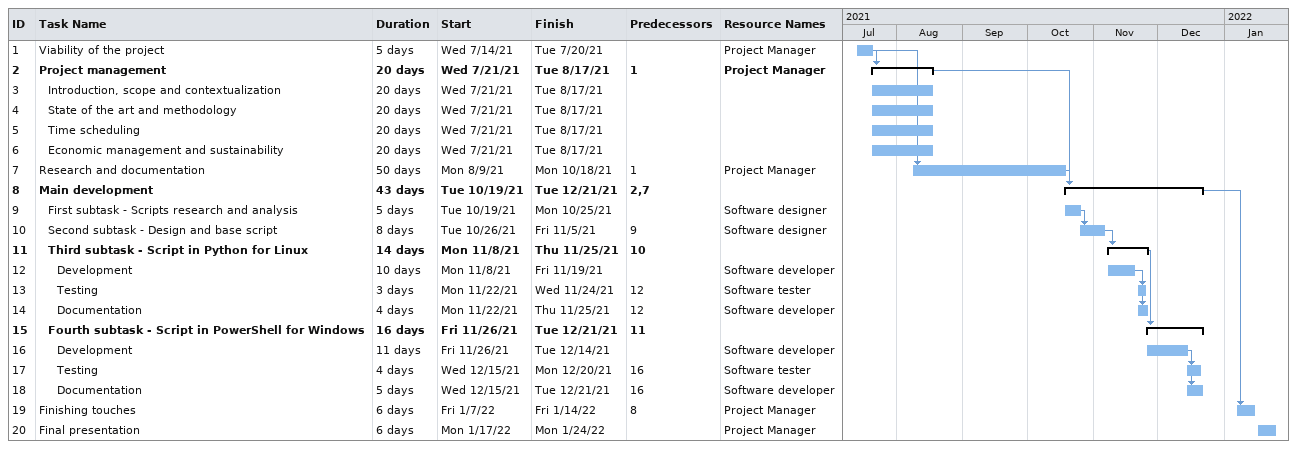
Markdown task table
| ID | Level | Task | Duration | Start | Finish | Predecessors | Resources |
|---|---|---|---|---|---|---|---|
| 1 | 1 | Viability of the project | 5d | 2021-07-14 | 2021-07-20 |  | Project Manager |
| 2 | 1 | **Project management** | 20d | 2021-07-21 | 2021-08-17 | 1 | Project Manager |
| 3 | 2 | Introduction, scope and contextualization | 20d | 2021-07-21 | 2021-08-17 |  |  |
| 4 | 2 | State of the art and methodology | 20d | 2021-07-21 | 2021-08-17 |  |  |
| 5 | 2 | Time scheduling | 20d | 2021-07-21 | 2021-08-17 |  |  |
| 6 | 2 | Economic management and sustainability | 20d | 2021-07-21 | 2021-08-17 |  |  |
| 7 | 1 | Research and documentation | 50d | 2021-08-09 | 2021-10-18 | 1 | Project Manager |
| 8 | 1 | **Main development** | 43d | 2021-10-19 | 2021-12-21 | 2, 7 |  |
| 9 | 2 | First subtask - Scripts research and analysis | 5d | 2021-10-19 | 2021-10-25 |  | Software designer |
| 10 | 2 | Second subtask - Design and base script | 8d | 2021-10-26 | 2021-11-05 | 9 | Software designer |
| 11 | 2 | **Third subtask - Script in Python for Linux** | 14d | 2021-11-08 | 2021-11-25 | 10 |  |
| 12 | 3 | Development | 10d | 2021-11-08 | 2021-11-19 |  | Software developer |
| 13 | 3 | Testing | 3d | 2021-11-22 | 2021-11-24 | 12 | Software tester |
| 14 | 3 | Documentation | 4d | 2021-11-22 | 2021-11-25 | 12 | Software developer |
| 15 | 2 | **Fourth subtask - Script in PowerShell for Windows** | 16d | 2021-11-26 | 2021-12-21 | 11 |  |
| 16 | 3 | Development | 11d | 2021-11-26 | 2021-12-14 |  | Software developer |
| 17 | 3 | Testing | 4d | 2021-12-15 | 2021-12-20 | 16 | Software tester |
| 18 | 3 | Documentation | 5d | 2021-12-15 | 2021-12-21 | 16 | Software developer |
| 19 | 1 | Finishing touches | 6d | 2022-01-07 | 2022-01-14 | 8 | Project Manager |
| 20 | 1 | Final presentation | 6d | 2022-01-17 | 2022-01-24 |  | Project Manager |
